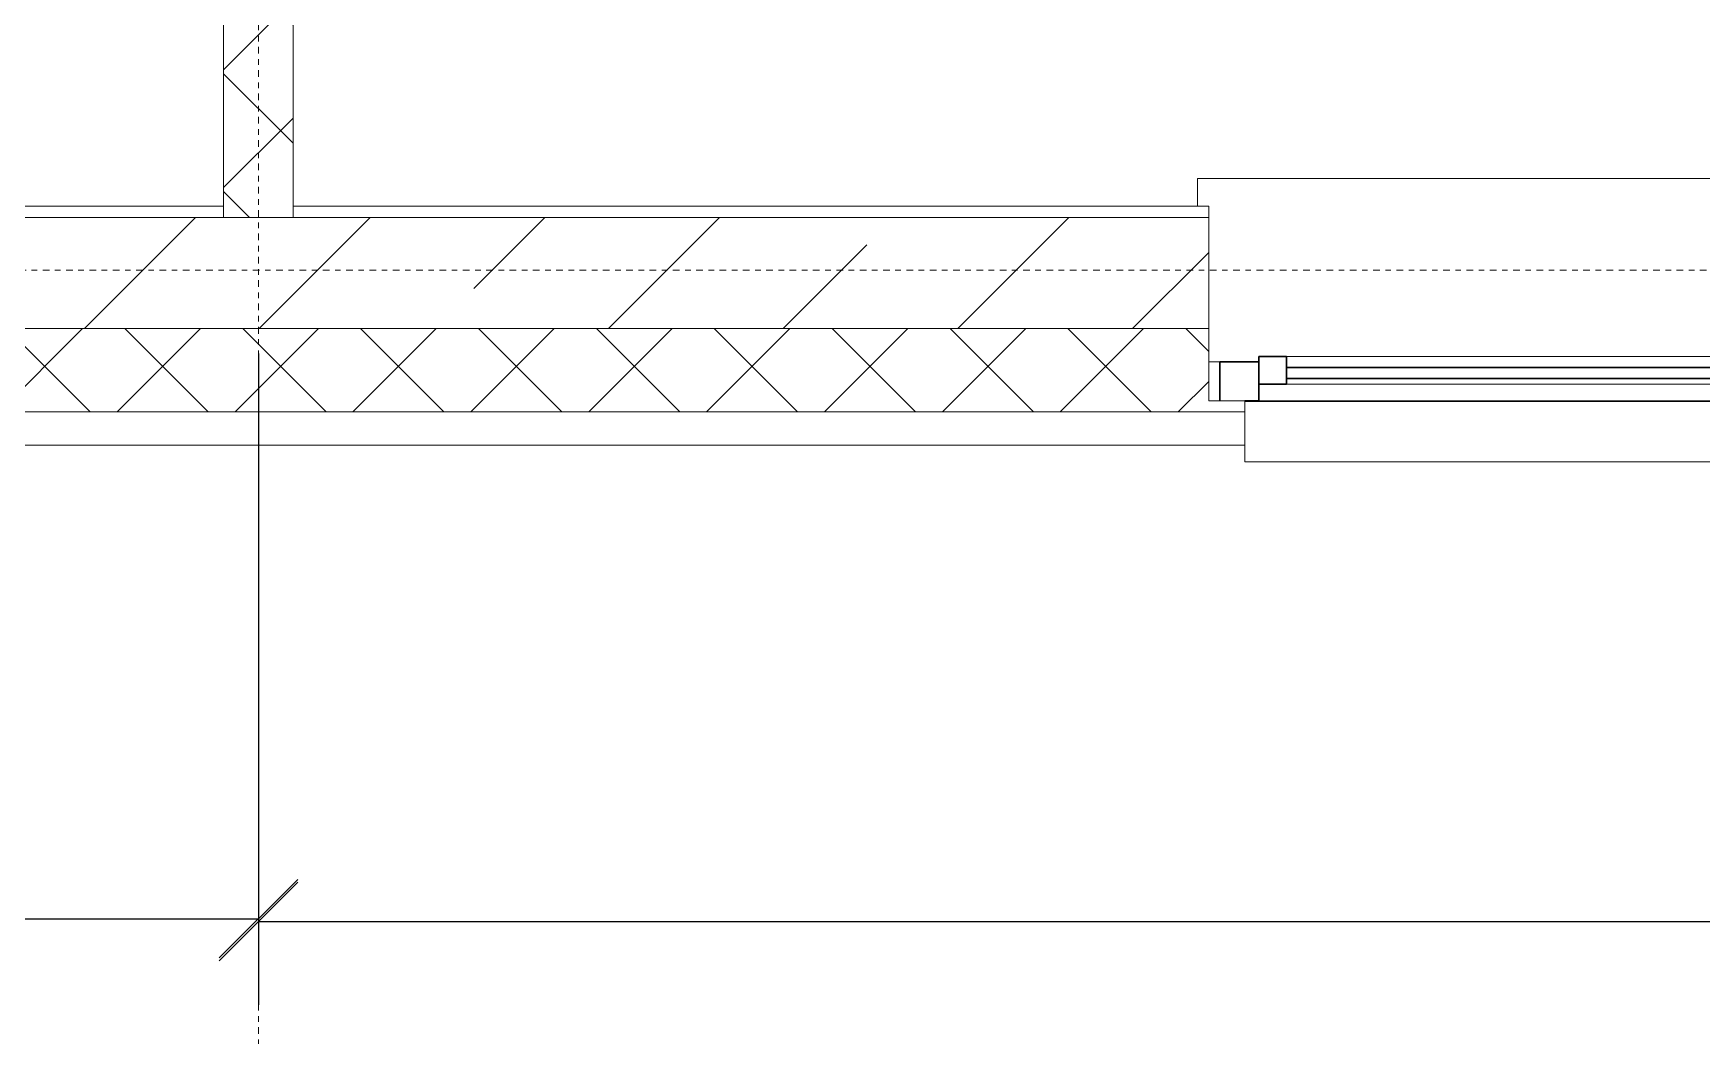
# Model space of a CAD drawing. Header units: millimetres. Extents: x -174154 to -170572, y -111302 to -109817.
# Drawn here: x -170848.71 to -170818.69, y -110947.53 to -110929.5 of the extents above; entities that cross this region are included whole.
import ezdxf

# ---------------------------------------------------------------- set-up
doc = ezdxf.new("R2010")
doc.units = ezdxf.units.MM
doc.linetypes.add('ACAD_ISO02W100', pattern=[15, 12, -3])
doc.linetypes.add('ADSK_Линия сетки', pattern=[21, 12, -3, 3, -3])
doc.layers.get('Defpoints').update_dxf_attribs({"color": 70})
for name, color, linetype, lineweight in [('!Подложка', 252, 'ACAD_ISO02W100', 25), ('Каркас_Импост', 7, 'Continuous', 18), ('Окна', 7, 'Continuous', 18), ('Оси', 7, 'Continuous', 9), ('Остекление', 7, 'Continuous', 30), ('Отлив', 7, 'Continuous', 18), ('Подоконник_Верхний брус', 7, 'Continuous', 18), ('Размеры', 7, 'Continuous', 9), ('Стены разрез', 7, 'Continuous', 40), ('Стены штриховка', 7, 'Continuous', 18)]:
    doc.layers.add(name, color=color, linetype=linetype, lineweight=lineweight)
doc.styles.add('GOST Common', font='GOST Common.ttf', dxfattribs={"width": 0.9, "height": 250})
doc.dimstyles.new('ADSK_Проверочный', dxfattribs={"dimscale": 304.8, "dimtxt": 251.4287490705518, "dimasz": 0.4639107611548557, "dimexe": 0.4921259842519685, "dimexo": 0.4921259842519685, "dimgap": 0.1640419947506562, "dimtad": 1, "dimdec": 0, "dimdsep": 46, "dimtxsty": 'GOST Common', "dimblk1": 'OBLIQUE', "dimblk2": 'OBLIQUE', "dimsah": 1, "dimcen": 0.09, "dimazin": 0, "dimtfac": 1, "dimtdec": 4, "dimtix": 1, "dimtmove": 0, "dimatfit": 3, "dimfxl": 1, "dimtvp": 1, "dimtolj": 1, "dimtzin": 0, "dimarcsym": 2})
pattern_1 = [(45, (30280.00000000015, 12304.99999999978), (-106.0660171779821, 106.0660171779821), []), (135, (30280.00000000015, 12304.99999999978), (-106.0660171779821, -106.0660171779821), [])]

# ---------------------------------------------------------------- blocks, each defined once
blk = doc.blocks.new('B2B_Окно_1створка - 1320х1460h-729009-В_АР_ПЭ_03 Этаж')
at = {"layer": 'Каркас_Импост', "lineweight": 30}
for p, q in [((-660.0000000000082, 135.0000000000019), (-660.0000000000083, 65.00000000000188)), ((-590.0000000000081, 135.0000000000017), (-615.0000000000042, 135.0000000000018)), ((-590.0000000000082, 105.0000000000029), (-590.0000000000081, 135.0000000000017)), ((589.999999999992, 134.9999999999978), (589.9999999999919, 104.999999999999)), ((614.9999999999696, 134.9999999999977), (589.999999999992, 134.9999999999978)), ((659.9999999999919, 64.99999999999763), (659.9999999999923, 134.9999999999974)), ((-540.0000000000061, 104.9999999999996), (-590.0000000000061, 104.9999999999996)), ((-590.0000000000061, 104.9999999999996), (-590.0000000000061, 54.99999999999958)), ((-540.0000000000061, 54.99999999999958), (-540.0000000000061, 104.9999999999996)), ((539.9999999999905, 104.9999999999996), (539.9999999999905, 54.99999999999958)), ((589.9999999999905, 104.9999999999996), (539.9999999999905, 104.9999999999996)), ((589.9999999999905, 54.99999999999958), (589.9999999999905, 104.9999999999996)), ((-660.0000000000083, 65.00000000000188), (-590.0000000000083, 65.00000000000166)), ((589.9999999999917, 64.99999999999783), (659.9999999999919, 64.99999999999763)), ((-590.0000000000061, 54.99999999999958), (-540.0000000000061, 54.99999999999958)), ((539.9999999999905, 54.99999999999958), (589.9999999999905, 54.99999999999958))]:
    blk.add_line(p, q, dxfattribs=at)
at = {"layer": 'Каркас_Импост'}
for p, q in [((589.9999999999923, 134.9999999999978), (-590.0000000000082, 135.0000000000017)), ((539.9999999999905, 104.9999999999996), (-540.0000000000061, 104.9999999999996)), ((-540.0000000000061, 54.99999999999958), (539.9999999999905, 54.99999999999958))]:
    blk.add_line(p, q, dxfattribs=at)
at = {"layer": 'Остекление'}
for p, q in [((539.9999999999918, 94.99999999999783), (-540.0000000000081, 95.00000000000131)), ((-540.0000000000081, 95.00000000000131), (-540.0000000000082, 75.00000000000134)), ((539.9999999999917, 74.99999999999785), (539.9999999999918, 94.99999999999783)), ((-540.0000000000082, 75.00000000000134), (539.9999999999917, 74.99999999999785))]:
    blk.add_line(p, q, dxfattribs=at)
blk = doc.blocks.new('В2В_Подоконник_ПВХ - ПВХ-717279-В_АР_ПЭ_03 Этаж')
at = {"layer": 'Подоконник_Верхний брус'}
for p, q in [((-680.0000000000001, 0), (-659.9999999999925, 0)), ((660.0000000000052, 0), (680.0000000000001, 0)), ((-700.0000000000006, -279.9999999999951), (-700.0000000000007, -329.9999999999969)), ((699.9999999999997, -329.9999999999991), (699.9999999999998, -279.9999999999973)), ((-700.0000000000007, -329.9999999999969), (699.9999999999997, -329.9999999999991))]:
    blk.add_line(p, q, dxfattribs=at)
blk = doc.blocks.new('B2B_Отлив - Отлив_металлический-717280-В_АР_ПЭ_03 Этаж')
at = {"layer": 'Отлив'}
for p, q in [((-614.9999999999999, 79.999999999991), (-614.9999999999999, 110.0000000000041)), ((614.9999999999999, 110.0000000000041), (-614.9999999999999, 110.0000000000041)), ((614.9999999999999, 110.0000000000041), (614.9999999999999, 79.99999999999099)), ((-614.9999999999999, 0.9999999999999765), (614.9999999999999, 0.9999999999999765))]:
    blk.add_line(p, q, dxfattribs=at)
blk = doc.blocks.new('_Oblique')
at = {"color": 0, "linetype": 'ByBlock', "lineweight": -2}
blk.add_line((-0.5, -0.5), (0.5, 0.5), dxfattribs=at)
blk = doc.blocks.new('*D531')
at = {"layer": 'Defpoints', "color": 0, "transparency": 16777216}
for p in [(7830.000127035062, -2.364686224609613e-11), (15029.99999999993, -4.547473508864641e-11), (15029.99999999993, -856.8281875337198)]:
    blk.add_point(p, dxfattribs=at)
at = {"layer": 'Размеры', "color": 0, "lineweight": -2, "transparency": 16777216}
for p, q in [((7830.000127035062, -150.0000000000236), (7830.000127035062, -1006.82818753372)), ((15029.99999999993, -150.0000000000455), (15029.99999999993, -1006.82818753372)), ((7830.000127035062, -856.8281875337198), (15029.99999999993, -856.8281875337198))]:
    blk.add_line(p, q, dxfattribs=at)
at = {"layer": 'Размеры', "color": 0, "lineweight": -2, "transparency": 16777216, "xscale": 141.4, "yscale": 141.4, "zscale": 141.4, "rotation": 180}
blk.add_blockref('_Oblique', (7830.000127035062, -856.8281875337198), dxfattribs=at)
at = {"layer": 'Размеры', "color": 0, "lineweight": -2, "transparency": 16777216, "xscale": 141.4, "yscale": 141.4, "zscale": 141.4}
blk.add_blockref('_Oblique', (15029.99999999993, -856.8281875337198), dxfattribs=at)
at = {"layer": 'Размеры', "color": 0, "transparency": 16777216, "insert": (11430.00006351749, -681.8281875337198), "char_height": 250, "width": 756.8431497445762, "attachment_point": 5, "style": 'GOST Common'}
blk.add_mtext('\\A1;7200', dxfattribs=at)
blk = doc.blocks.new('*D532')
at = {"layer": 'Defpoints', "color": 0, "transparency": 16777216}
for p in [(329.9999999999964, 314.9999999998436), (7830.000127035062, 314.9999999998199), (7830.000127035062, -851.8281875338507)]:
    blk.add_point(p, dxfattribs=at)
at = {"layer": 'Размеры', "color": 0, "lineweight": -2, "transparency": 16777216}
for p, q in [((329.9999999999964, 164.9999999998436), (329.9999999999963, -1001.828187533851)), ((7830.000127035062, 164.9999999998199), (7830.000127035062, -1001.828187533851)), ((329.9999999999963, -851.8281875338507), (7830.000127035062, -851.8281875338507))]:
    blk.add_line(p, q, dxfattribs=at)
at = {"layer": 'Размеры', "color": 0, "lineweight": -2, "transparency": 16777216, "xscale": 141.4, "yscale": 141.4, "zscale": 141.4, "rotation": 180}
blk.add_blockref('_Oblique', (329.9999999999963, -851.8281875338507), dxfattribs=at)
at = {"layer": 'Размеры', "color": 0, "lineweight": -2, "transparency": 16777216, "xscale": 141.4, "yscale": 141.4, "zscale": 141.4}
blk.add_blockref('_Oblique', (7830.000127035062, -851.8281875338507), dxfattribs=at)
at = {"layer": 'Размеры', "color": 0, "transparency": 16777216, "insert": (4080.000063517529, -676.8281875338507), "char_height": 250, "width": 756.8431497445762, "attachment_point": 5, "style": 'GOST Common'}
blk.add_mtext('\\A1;7500', dxfattribs=at)
blk = doc.blocks.new('A$C7b4e20c5')
at = {"layer": 'Стены разрез', "lineweight": 20, "true_color": 0x636466}
h = blk.add_hatch(dxfattribs=at)
h.set_pattern_fill('FP_1', color=251, style=0, pattern_type=2)
h.set_pattern_definition(pattern_1)
h.paths.add_polyline_path([(7767.500127035029, 409.9999999999636), (7892.500127035029, 409.9999999999636), (7892.500127035044, 4872.499999999841), (7767.50012703504, 4872.499999999841), (7767.500127035029, 429.9999999999673)])
h = blk.add_hatch(dxfattribs=at)
h.set_pattern_fill('FP_2', color=251, style=0, pattern_type=2)
h.set_pattern_definition([(45, (30280.00000000015, 12304.99999999978), (-314.3089642374204, 314.3089642374204), []), (45, (30594.30900000015, 12304.99999999978), (-314.3089642374204, 314.3089642374204), [555.625, -111.125, 3.353, -107.772])])
h.paths.add_polyline_path([(13641.12819182615, 209.9999999999472), (15029.99999999991, 209.9999999999472), (15029.99999999991, 409.9999999999454), (10900.01034354044, 409.9999999999545), (10900.01034354043, 209.9999999999563), (12138.85495140086, 209.9999999999563)])
h.paths.add_polyline_path([(9540.01034354043, 209.9999999999654), (9540.01034354043, 409.9999999999636), (6600.010343540423, 409.9999999999727), (6600.010343540423, 209.9999999999745), (9134.308470550255, 209.9999999999654)])
h.paths.add_polyline_path([(5240.010343540423, 209.9999999999745), (5240.01034354042, 409.9999999999727), (2320.010343540416, 409.9999999999891), (2320.010343540423, 209.9999999999909), (4627.488749274355, 209.9999999999745)])
h.paths.add_polyline_path([(496.2373381047837, 209.9999999999909), (960.0103435404235, 209.9999999999909), (960.0103435404235, 409.9999999999891), (209.9999999999673, 409.9999999999891), (209.9999999999673, 209.9999999999909)])
h = blk.add_hatch(dxfattribs=at)
h.set_pattern_fill('FP_1', color=251, style=0, pattern_type=2)
h.set_pattern_definition(pattern_1)
h.paths.add_polyline_path([(15029.99999999991, 59.99999999994725), (15029.99999999991, 209.9999999999472), (10900.01034354043, 209.9999999999563), (10900.01034354044, 79.99999999995998), (10835.01034354043, 79.99999999995998), (10835.01034354043, 59.99999999995634), (12138.85495140086, 59.99999999995634)])
h.paths.add_polyline_path([(9134.308470550255, 59.99999999996544), (9605.010343540456, 59.99999999996544), (9605.010343540456, 79.99999999995998), (9540.01034354043, 79.99999999995998), (9540.01034354043, 209.9999999999654), (6600.010343540423, 209.9999999999745), (6600.010343540427, 79.99999999996908), (6535.010343540423, 79.99999999996908), (6535.01034354042, 59.99999999997272)])
h.paths.add_polyline_path([(5305.010343540453, 59.99999999997272), (5305.010343540453, 79.99999999996908), (5240.010343540423, 79.99999999996908), (5240.010343540423, 209.9999999999745), (2320.010343540423, 209.9999999999909), (2320.010343540423, 79.99999999998545), (2255.01034354042, 79.99999999998545), (2255.01034354042, 59.99999999999091), (3125.215508849058, 59.99999999998181)])
h.paths.add_polyline_path([(59.9999999999709, 59.99999999999091), (1025.010343540449, 59.99999999999091), (1025.010343540449, 79.99999999998545), (960.0103435404235, 79.99999999998545), (960.0103435404235, 209.9999999999909), (59.9999999999709, 209.9999999999909)])
h.paths.add_polyline_path([(14215.01034354044, 104.9999999979882), (14165.01034354045, 104.9999999979882), (14165.01034354045, 114.9999999979937), (13115.01034354045, 114.9999999979937), (13115.01034354045, 104.9999999979882), (13065.01034354045, 104.9999999979973), (13065.01034354045, 154.9999999980027), (13115.01034354045, 154.9999999980027), (13115.01034354045, 134.9999999979991), (14165.01034354045, 134.9999999979991), (14165.01034354045, 154.9999999979937), (14215.01034354044, 154.9999999979937), (14215.01034354044, 121.966474973502)])
at = {"layer": 'Оси', "linetype": 'ADSK_Линия сетки'}
for p, q in [((7830.000127035084, 16592.85830273532), (7830.000127035055, -2195.000000000138)), ((32779.99999999999, 314.9999999997399), (-1856.358330931387, 314.9999999998527))]:
    blk.add_line(p, q, dxfattribs=at)
at = {"layer": 'Стены разрез', "color": 251, "lineweight": 20, "true_color": 0x636466}
for p, q in [((7767.500127035062, 4872.499999999847), (7767.500127035051, 429.9999999999764)), ((7892.500127035051, 429.9999999999764), (7892.500127035066, 4872.499999999846)), ((7767.500127035051, 429.9999999999764), (6600.010343540445, 429.99999999998)), ((9540.010343540453, 429.9999999999691), (7892.500127035051, 429.9999999999764)), ((9540.010343540453, 79.9999999999709), (9540.010343540453, 429.9999999999691)), ((9605.010343540478, 79.9999999999709), (9540.010343540453, 79.9999999999709)), ((9605.010343540482, -3.092281986027956e-11), (9605.010343540478, 79.9999999999709)), ((6535.010343540442, -2.000888343900442e-11), (9605.010343540482, -3.092281986027956e-11))]:
    blk.add_line(p, q, dxfattribs=at)
at = {"layer": 'Стены штриховка', "color": 251, "lineweight": 20, "true_color": 0x636466}
for p, q in [((7767.500127035051, 409.9999999999764), (7767.500127035051, 429.9999999999764)), ((7892.500127035051, 409.9999999999745), (7892.500127035051, 429.9999999999764)), ((6600.010343540445, 409.99999999998), (9540.010343540453, 409.9999999999691)), ((6600.010343540445, 209.9999999999782), (9540.010343540453, 209.9999999999691)), ((6535.010343540442, 59.99999999997999), (9605.010343540478, 59.99999999996908))]:
    blk.add_line(p, q, dxfattribs=at)
at = {"layer": 'Окна', "color": 251, "lineweight": 20, "true_color": 0x636466, "rotation": 180}
for name, p in [('В2В_Подоконник_ПВХ - ПВХ-717279-В_АР_ПЭ_03 Этаж', (10220.01034354045, 149.9999999999673)), ('B2B_Окно_1створка - 1320х1460h-729009-В_АР_ПЭ_03 Этаж', (10220.01034354045, 214.9999999999691)), ('B2B_Отлив - Отлив_металлический-717280-В_АР_ПЭ_03 Этаж', (10220.01034354045, 79.99999999996726))]:
    blk.add_blockref(name, p, dxfattribs=at)
at = {"layer": 'Размеры'}
for base, p1, p2, override, picture, middle in [((7830.000127035062, -851.8281875338507), (329.9999999999964, 314.9999999998436), (7830.000127035062, 314.9999999998199), {"dimpost": '<>', "dimfxl": 7500.000127035066}, '*D532', (4080.000063517529, -676.8281875338507)), ((15029.99999999993, -856.8281875337198), (7830.000127035062, -2.364686224609613e-11), (15029.99999999993, -4.547473508864641e-11), {"dimpost": '<>', "dimfxl": 7199.999872964863}, '*D531', (11430.00006351749, -681.8281875337198))]:
    dim = blk.add_linear_dim(base=base, p1=p1, p2=p2, dimstyle='ADSK_Проверочный', override=override, dxfattribs=at)
    dim.commit()
    dim.dimension.update_dxf_attribs({"geometry": picture, "text_midpoint": middle})

msp = doc.modelspace()

# ---------------------------------------------------------------- block references
at = {"layer": '!Подложка', "ltscale": 20, "xscale": 0.01, "yscale": 0.01, "zscale": 0.01}
msp.add_blockref('A$C7b4e20c5', (-170922.9627586185, -110936.9123824751), dxfattribs=at)

doc.saveas('drawing.dxf')
